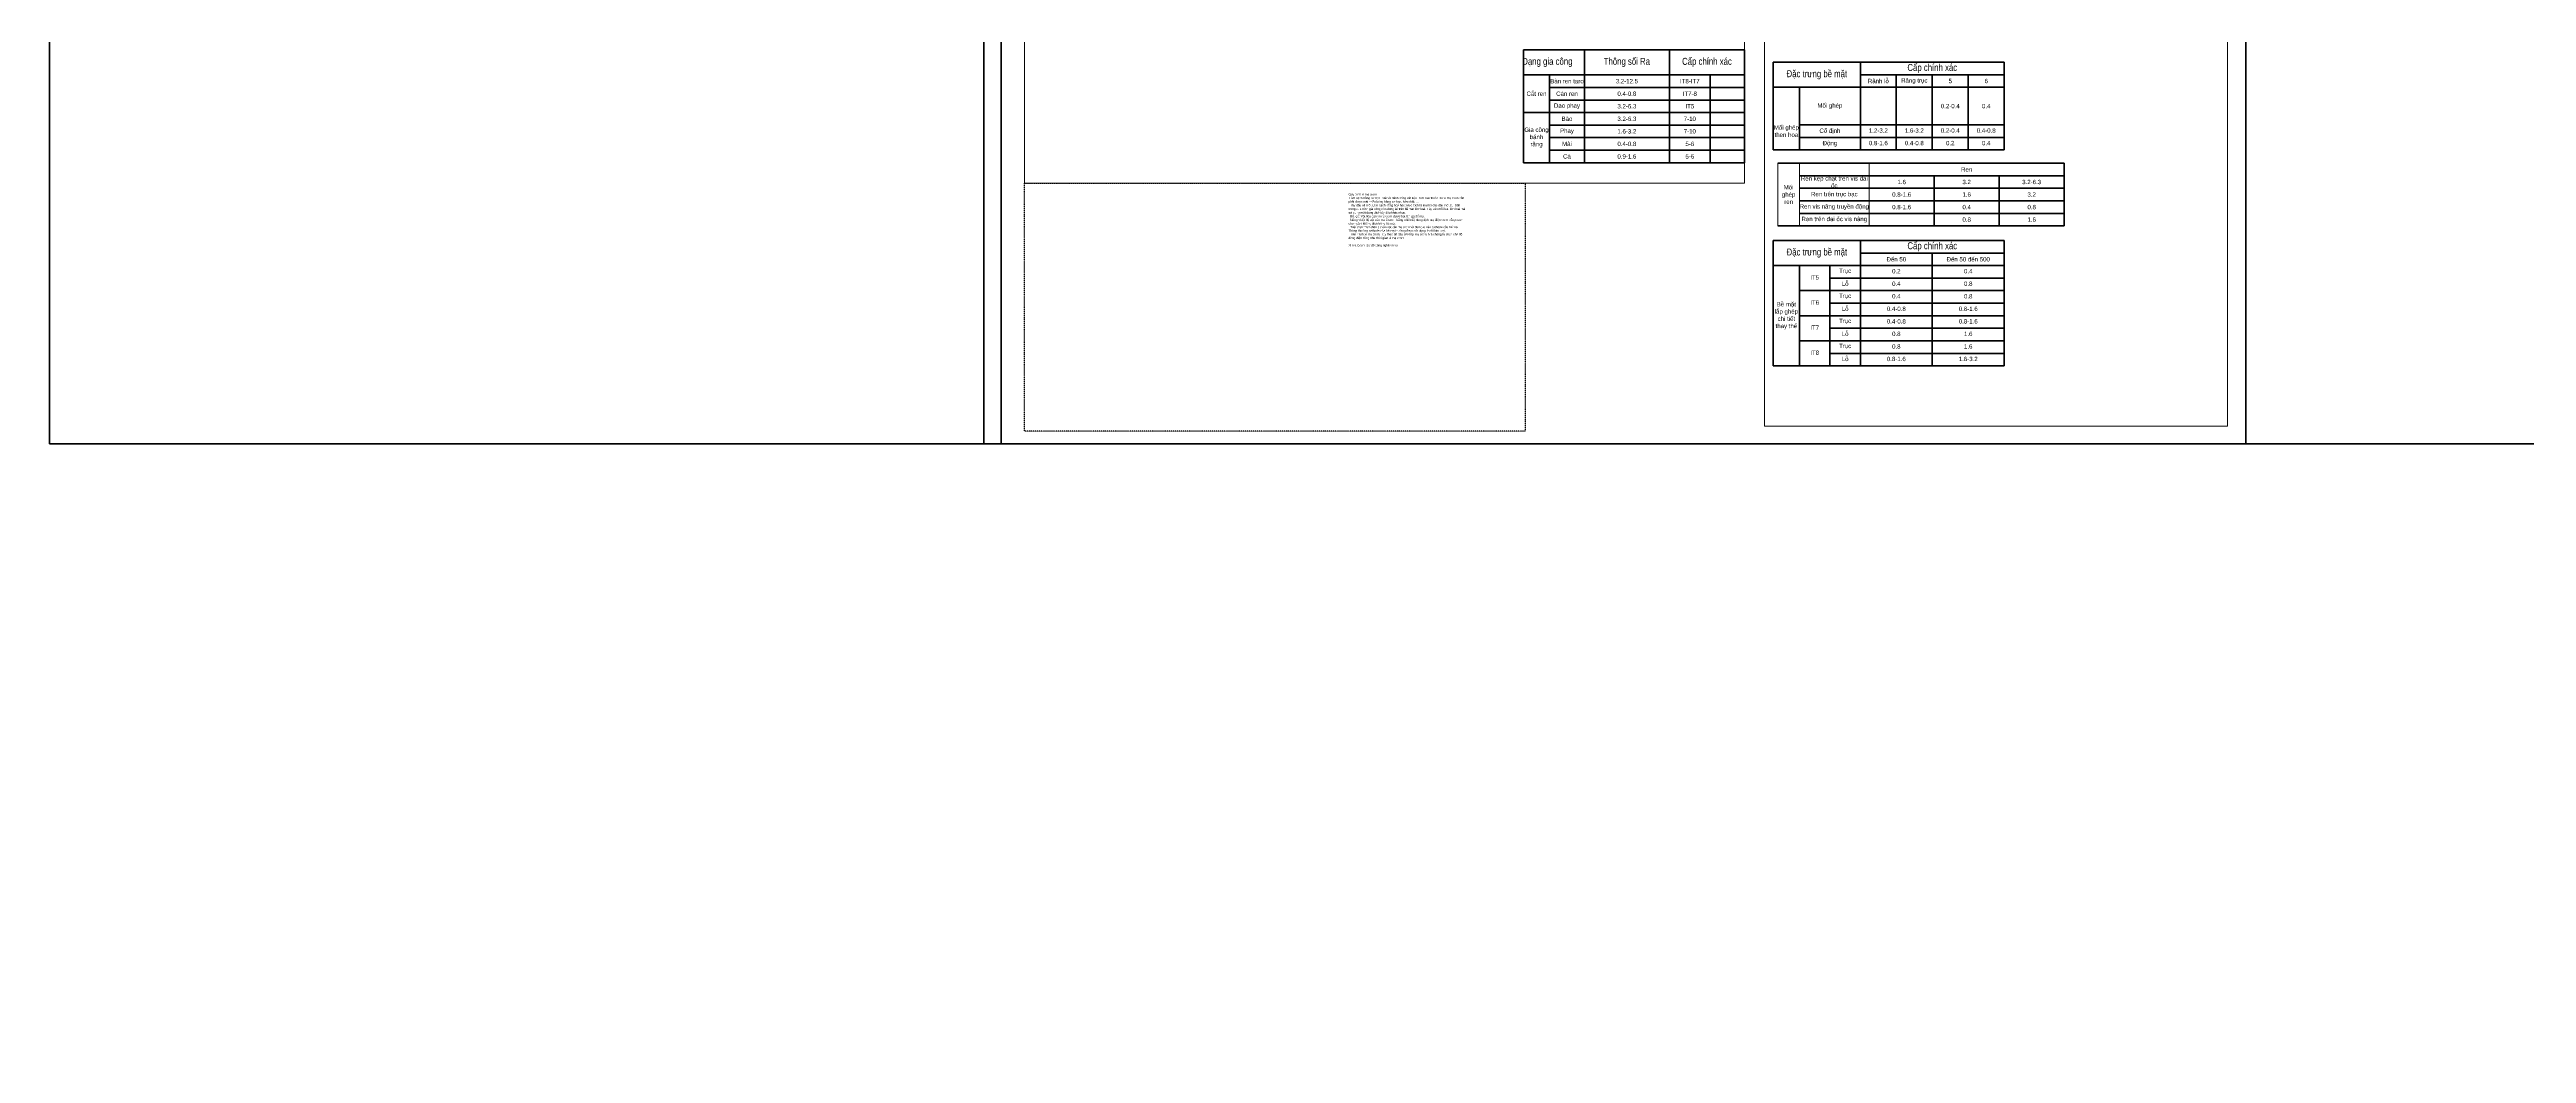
# Model space of a CAD drawing. Header units: millimetres. Extents: x -11382 to 23553, y -372 to 10786.
# Drawn here: x -1641 to 4050, y -3 to 2303 of the extents above; entities that cross this region are included whole.
import ezdxf

# ---------------------------------------------------------------- set-up
doc = ezdxf.new("R2010")
doc.units = ezdxf.units.MM
doc.header["$LTSCALE"] = 0.2
doc.linetypes.add('HIDDEN2', pattern=[0.1875, 0.125, -0.0625])
doc.layers.get('0').update_dxf_attribs({"color": 170, "linetype": 'HIDDEN2', "plot": 0})
doc.layers.add('đường bao thấy', color=7, linetype='Continuous', lineweight=40)
doc.layers.add('đường kích thước', color=90, linetype='Continuous', lineweight=15)
doc.styles.add('nhat 2.5', font='arial.ttf', dxfattribs={"width": 0.8, "height": 2.5})
doc.styles.add('nhat5', font='arial.ttf', dxfattribs={"height": 10})

msp = doc.modelspace()

# ---------------------------------------------------------------- linework, layer by layer
msp.add_lwpolyline([(598.903, 1995.918), (1749.342, 1995.918), (1749.342, 1426.724), (598.903, 1426.724)], close=True)
at = {"layer": 'đường bao thấy', "ltscale": 0.2}
for p, q in [((1745.421, 2302.373), (2253.421, 2302.373)), ((2080.621, 2302.373), (2080.621, 2158.373)), ((2253.421, 2302.373), (2253.421, 2158.373)), ((1745.421, 2244.773), (2253.421, 2244.773)), ((2174.621, 2244.773), (2174.621, 2158.373)), ((2319.438, 2273.974), (2849.838, 2273.974)), ((2519.438, 2245.174), (2849.838, 2245.174)), ((2602.038, 2245.174), (2602.038, 2072.374)), ((2684.638, 2245.174), (2684.638, 2072.374)), ((2767.238, 2245.174), (2767.238, 2072.374)), ((2849.838, 2273.974), (2849.838, 2072.374)), ((1805.421, 2215.973), (2253.421, 2215.973)), ((1805.421, 2187.173), (2253.421, 2187.173)), ((2319.438, 2216.374), (2849.838, 2216.374)), ((1745.421, 2158.373), (2253.421, 2158.373)), ((1805.421, 2129.573), (2253.421, 2129.573)), ((2080.621, 2158.373), (2080.621, 2043.173)), ((2174.621, 2158.373), (2174.621, 2043.173)), ((2253.421, 2158.373), (2253.421, 2043.173)), ((2379.438, 2129.974), (2849.838, 2129.974)), ((1805.421, 2100.773), (2253.421, 2100.773)), ((1805.421, 2071.973), (2253.421, 2071.973)), ((2319.438, 2072.374), (2849.838, 2072.374)), ((2379.438, 2101.174), (2849.838, 2101.174)), ((1745.421, 2043.173), (2253.421, 2043.173)), ((2329.619, 2041.987), (2987.619, 2041.987)), ((2379.619, 2013.187), (2987.619, 2013.187)), ((2688.953, 1897.987), (2688.953, 2013.187)), ((2838.286, 1897.987), (2838.286, 2013.187)), ((2987.619, 2041.987), (2987.619, 1897.987)), ((2379.619, 1984.387), (2987.619, 1984.387)), ((2379.619, 1955.587), (2987.619, 1955.587)), ((2329.619, 1897.987), (2987.619, 1897.987)), ((2379.619, 1926.787), (2987.619, 1926.787)), ((2319.438, 1864.454), (2849.838, 1864.454)), ((2519.438, 1835.654), (2849.838, 1835.654)), ((2684.638, 1835.654), (2684.638, 1576.454)), ((2849.838, 1864.454), (2849.838, 1576.454)), ((2319.438, 1806.854), (2849.838, 1806.854)), ((2449.438, 1806.854), (2449.438, 1576.454)), ((2449.438, 1778.054), (2849.838, 1778.054)), ((2379.438, 1749.254), (2849.838, 1749.254)), ((2449.438, 1720.454), (2849.838, 1720.454)), ((2379.438, 1691.654), (2849.838, 1691.654)), ((2449.438, 1662.854), (2849.838, 1662.854)), ((2379.438, 1634.054), (2849.838, 1634.054)), ((2449.438, 1605.254), (2849.838, 1605.254)), ((2319.438, 1576.454), (2849.838, 1576.454))]:
    msp.add_line(p, q, dxfattribs=at)
at = {"layer": 'đường bao thấy', "ltscale": 5}
for p, q in [((1745.421, 2302.373), (1745.421, 2043.173)), ((1885.421, 2302.373), (1885.421, 2043.173)), ((1805.421, 2244.773), (1805.421, 2043.173)), ((2319.438, 2273.974), (2319.438, 2072.374)), ((2519.438, 2273.974), (2519.438, 2072.374)), ((2379.438, 2216.374), (2379.438, 2072.374)), ((2319.438, 1864.454), (2319.438, 1576.454)), ((2519.438, 1864.454), (2519.438, 1576.454)), ((2379.438, 1806.854), (2379.438, 1576.454))]:
    msp.add_line(p, q, dxfattribs=at)
at = {"layer": 'đường bao thấy', "ltscale": 0.5}
for points in [[(-1640.551, 5775.37), (7573.634, 5775.37), (7573.634, 1397.743), (-1640.551, 1397.743)], [(-1640.551, 3969.477), (506.167, 3969.477), (506.167, 1397.743), (-1640.551, 1397.743)], [(545.781, 3408.215), (3405.076, 3408.215), (3405.076, 1397.743), (545.781, 1397.743)]]:
    msp.add_lwpolyline(points, close=True, dxfattribs=at)
msp.add_arc((0, 0), 3, 0, 0, dxfattribs=at)
at = {"layer": 'đường bao thấy'}
msp.add_arc((0, 0), 1, 0, 0, dxfattribs=at)
at = {"layer": 'đường kích thước'}
for p, q in [((2329.619, 2041.987), (2329.619, 1897.987)), ((2379.619, 2041.987), (2379.619, 1897.987)), ((2539.619, 2041.987), (2539.619, 1897.987))]:
    msp.add_line(p, q, dxfattribs=at)
for points in [[(598.903, 2929.726), (2253.421, 2929.726), (2253.421, 1995.918), (598.903, 1995.918)], [(2299.122, 2929.726), (3363.005, 2929.726), (3363.005, 1437.715), (2299.122, 1437.715)]]:
    msp.add_lwpolyline(points, close=True, dxfattribs=at)

# ---------------------------------------------------------------- texts
at = {"insert": (1343.665, 1972.82), "char_height": 5, "width": 217.1913, "attachment_point": 1, "style": 'nhat 2.5'}
msp.add_mtext('{\\C0;Quy trình xi mạ crom\\P Làm sạch bằng cơ học. Mài và đánh bóng vật liệu:  Kim loại trước khi xi mạ crom cần phải được mài nhẵn bóng bằng cơ học, hóa chất, …\\P  Tẩy dầu và mỡ. Làm sạch bằng hóa học: Mục đích là loại bỏ các dầu mỡ, bụi bẩn trong quá trình gia công còn đọng lại trên bề mặt kim loại. Tùy vào mỗi loại kim loại mà sử dụng một dung dịch tẩy dầu khác nhau.\\P  Bắt gá: Vật liệu cần xi mạ crom được bắt lên gá để mạ.\\P  Nâng nhiệt độ vật cần mạ Crom:   bằng nhiệt độ dung dịch mạ điện crom bằng cách cho ngâm không điện trong bể mạ.\\P  Tiếp điện: Tiếp điện (-) vào vật cần mạ crom và điện (+) vào cathode của bể mạ. Thông thường cathode của bể mạ thường được sử dụng là chì kim loại.\\P  Tiến hành xi mạ crom: Tùy theo độ dày của lớp mạ crom. Mà chúng ta chọn chế độ dòng điện cũng như thời gian xi mạ crom.\\P\\PXi mạ Crom. Sơ đồ công nghệ xi mạ}', dxfattribs=at)
at = {"layer": 'đường bao thấy', "ltscale": 0.2, "char_height": 16, "attachment_point": 5, "style": 'nhat 2.5'}
for s, insert, width in [('Dạng gia công', (1800.421, 2273.573), 110), ('Thông sối Ra', (1983.021, 2273.573), 195.2), ('Cấp chính xác', (2167.021, 2273.573), 172.8), ('Đặc trưng bề mặt', (2419.438, 2245.174), 200), ('Cấp chính xác', (2684.638, 2259.574), 330.4), ('Đặc trưng bề mặt', (2419.438, 1835.654), 200), ('Cấp chính xác', (2684.638, 1850.054), 330.4)]:
    msp.add_mtext(s, dxfattribs=dict(at, insert=insert, width=width))
at = {"layer": 'đường kích thước', "char_height": 10, "attachment_point": 5, "style": 'nhat5'}
for s, insert, width in [('Bàn ren taro', (1845.421, 2230.373), 80), ('3.2-12.5', (1983.021, 2230.373), 195.2), ('IT8-IT7', (2127.621, 2230.373), 94), ('Rãnh lỗ', (2560.738, 2230.774), 82.6), ('Răng trục', (2643.338, 2230.774), 82.6), ('5', (2725.938, 2230.774), 82.6), ('6', (2808.538, 2230.774), 82.6), ('Cắt ren', (1775.421, 2201.573), 60), ('Dao phay', (1845.421, 2172.773), 80), ('Cán ren', (1845.421, 2201.573), 80), ('3.2-6.3', (1983.021, 2172.773), 195.2), ('0.4-0.8', (1983.021, 2201.573), 195.2), ('IT7-8', (2127.621, 2201.573), 94), ('IT5', (2127.621, 2172.773), 94), ('Mối ghép', (2449.438, 2173.174), 140), ('0.2-0.4', (2725.938, 2173.174), 82.6), ('0.4', (2808.538, 2173.174), 82.6), ('Gia công bánh răng', (1775.421, 2100.773), 60), ('Phay', (1845.421, 2115.173), 80), ('Bào', (1845.421, 2143.973), 80), ('3.2-6.3', (1983.021, 2143.973), 195.2), ('1.6-3.2', (1983.021, 2115.173), 195.2), ('7-10', (2127.621, 2143.973), 94), ('7-10', (2127.621, 2115.173), 94), ('Mối ghép then hoa', (2349.438, 2115.574), 60), ('Cố định', (2449.438, 2115.574), 140), ('1.2-3.2', (2560.738, 2117.015), 82.6), ('1.6-3.2', (2643.338, 2117.015), 82.6), ('0.2-0.4', (2725.938, 2117.015), 82.6), ('0.4-0.8', (2808.538, 2117.015), 82.6), ('Mài', (1845.421, 2086.373), 80), ('Cà', (1845.421, 2057.573), 80), ('0.4-0.8', (1983.021, 2086.373), 195.2), ('0.9-1.6', (1983.021, 2057.573), 195.2), ('5-6', (2127.621, 2086.373), 94), ('5-6', (2127.621, 2057.573), 94), ('Động', (2449.438, 2086.774), 140), ('0.8-1.6', (2560.738, 2088.215), 82.6), ('0.4-0.8', (2643.338, 2088.215), 82.6), ('0.2', (2725.938, 2088.215), 82.6), ('0.4', (2808.538, 2088.215), 82.6), ('Mối ghép ren', (2354.619, 1969.987), 50), ('Ren kẹp chặt trên vis đai ốc', (2459.619, 1998.787), 160), ('1.6', (2614.286, 1998.787), 149.33333), ('Ren', (2763.619, 2027.587), 448), ('3.2', (2763.619, 1998.787), 149.33333), ('3.2-6.3', (2912.953, 1998.787), 149.33333), ('Ren vis nâng truyền động', (2459.619, 1941.187), 160), ('Ren trên trục bạc', (2459.619, 1969.987), 160), ('0.8-1.6', (2614.286, 1969.987), 149.33333), ('0.8-1.6', (2614.286, 1941.187), 149.33333), ('0.4', (2763.619, 1941.187), 149.33333), ('1.6', (2763.619, 1969.987), 149.33333), ('3.2', (2912.953, 1969.987), 149.33333), ('0.8', (2912.953, 1941.187), 149.33333), ('Ren trên đai ốc vis nâng', (2459.619, 1912.387), 160), ('0.8', (2763.619, 1912.387), 149.33333), ('1.6', (2912.953, 1912.387), 149.33333), ('Đến 50', (2602.038, 1821.254), 165.2), ('Đến 50 đến 500', (2767.238, 1821.254), 165.2), ('IT5', (2414.438, 1779.495), 70), ('Trục', (2484.438, 1793.895), 70), ('Lỗ', (2484.438, 1765.095), 70), ('0.2', (2602.038, 1793.895), 165.2), ('0.4', (2602.038, 1765.095), 165.2), ('0.4', (2767.238, 1793.895), 165.2), ('0.8', (2767.238, 1765.095), 165.2), ('Bề mặt lắp ghép chi tiết thay thế', (2349.438, 1691.654), 60), ('IT6', (2414.438, 1721.895), 70), ('Trục', (2484.438, 1736.295), 70), ('Lỗ', (2484.438, 1707.495), 70), ('0.4-0.8', (2602.038, 1707.495), 165.2), ('0.4', (2602.038, 1736.295), 165.2), ('0.8-1.6', (2767.238, 1707.495), 165.2), ('0.8', (2767.238, 1736.295), 165.2), ('IT7', (2414.438, 1664.295), 70), ('Trục', (2484.438, 1678.695), 70), ('Lỗ', (2484.438, 1649.895), 70), ('0.4-0.8', (2602.038, 1678.695), 165.2), ('0.8', (2602.038, 1649.895), 165.2), ('0.8-1.6', (2767.238, 1678.695), 165.2), ('1.6', (2767.238, 1649.895), 165.2), ('IT8', (2414.438, 1606.695), 70), ('Trục', (2484.438, 1621.095), 70), ('Lỗ', (2484.438, 1592.295), 70), ('0.8-1.6', (2602.038, 1592.295), 165.2), ('0.8', (2602.038, 1621.095), 165.2), ('1.6-3.2', (2767.238, 1592.295), 165.2), ('1.6', (2767.238, 1621.095), 165.2)]:
    msp.add_mtext(s, dxfattribs=dict(at, insert=insert, width=width))

doc.saveas('drawing.dxf')
